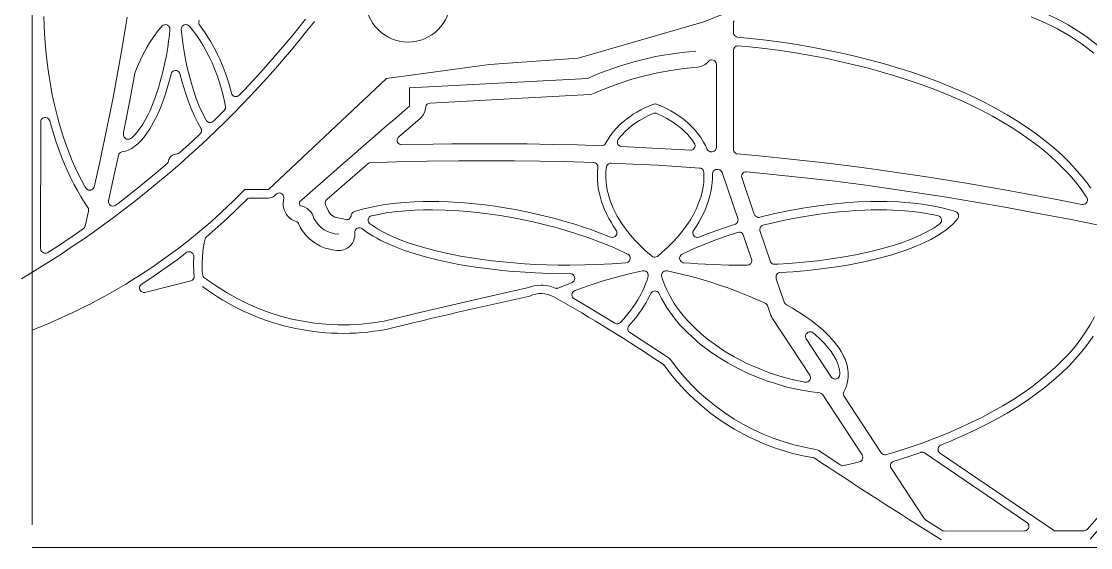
# Model space of a CAD drawing. Header units: inches. Extents: x 36 to 78.3, y 17.3 to 55.9.
# Drawn here: x 35.97 to 63.67, y 17.31 to 30.96 of the extents above; entities that cross this region are included whole.
import ezdxf

# ---------------------------------------------------------------- set-up
doc = ezdxf.new("R2010")
doc.units = ezdxf.units.IN
doc.layers.add('01_ORIGINAL_PLAN', color=7, linetype='Continuous', lineweight=20)
doc.layers.add('02_CONCEPT_CLOSED_AREAS', color=7, linetype='Continuous', lineweight=15)

msp = doc.modelspace()

# ---------------------------------------------------------------- linework, layer by layer
at = {"layer": '01_ORIGINAL_PLAN'}
for p, q in [((36.248, 17.906), (36.248, 55.9)), ((71.442, 17.312), (36.248, 17.312))]:
    msp.add_line(p, q, dxfattribs=at)
for points in [[(53.65, 30.945, -0.14301), (60.243, 31.63, -0.286424), (65.36, 28.431), (66.481, 23.89, -0.272091), (64.9, 18.954), (63.661, 17.533)], [(53.65, 30.945), (50.4, 30.004), (48.095, 29.84), (45.427, 29.473), (42.376, 26.597), (41.758, 26.597, -0.10797), (36.248, 22.954)]]:
    msp.add_lwpolyline(points, format="xyb", dxfattribs=at)
msp.add_lwpolyline([(46.027, 28.759), (46.027, 29.23), (50.643, 29.479)], dxfattribs=at)
msp.add_circle((45.989, 31.521), 1.1, dxfattribs=at)
for centre, radius, start, end in [((22.02, 47.825), 27.364, 300.648, 321.9453), ((54.073, 21.787), 8.422, 94.2501, 114.0352), ((177.596, -125.015), 202.378, 130.55026, 131.62005), ((43.293, 26.24), 0.119, 162.5746, 211.3187), ((43.119, 25.741), 0.443, 13.2811, 80.611), ((44.225, 26.196), 0.761, 207.5896, 267.5639), ((44.306, 28.951), 6.083, 233.183, 280.5392), ((83.889, -134.15), 161.762, 102.40484, 103.75801), ((49.433, 23.211), 0.689, 61.2688, 115.2094), ((27.349, -15.654), 45.391, 56.1832, 60.407), ((57.468, 25.543), 5.979, 215.6658, 260.7622), ((129.159, 128.7), 131.041, 236.3299, 238.04792)]:
    msp.add_arc(centre, radius, start, end, dxfattribs=at)
at = {"layer": '02_CONCEPT_CLOSED_AREAS'}
for points in [[(38.708, 31.066), (38.675, 30.856), (38.572, 30.232), (38.462, 29.61), (38.345, 28.986), (38.252, 28.518), (38.123, 27.894), (37.989, 27.271), (37.851, 26.657), (37.836, 26.629), (37.814, 26.606), (37.787, 26.589), (37.772, 26.584), (37.741, 26.579), (37.709, 26.583), (37.68, 26.595), (37.654, 26.614), (37.635, 26.639), (37.613, 26.676), (37.526, 26.838), (37.443, 27.001), (37.364, 27.17), (37.288, 27.344), (37.216, 27.521), (37.146, 27.704), (37.079, 27.895), (37.017, 28.088), (36.958, 28.285), (36.903, 28.482), (36.852, 28.686), (36.804, 28.894), (36.761, 29.104), (36.721, 29.317), (36.685, 29.532), (36.654, 29.75), (36.626, 29.969), (36.603, 30.191), (36.584, 30.413), (36.569, 30.637), (36.558, 30.862), (36.552, 31.087)], [(62.13, 31.073), (62.481, 30.93), (62.82, 30.764), (63.146, 30.574), (63.459, 30.363), (63.757, 30.131)], [(43.33, 31.014), (42.999, 30.601), (42.591, 30.115), (42.176, 29.644), (41.748, 29.181), (41.614, 29.042), (41.589, 29.023), (41.56, 29.01), (41.528, 29.006), (41.496, 29.01), (41.481, 29.015), (41.467, 29.022), (41.442, 29.042), (41.423, 29.067), (41.411, 29.097), (41.379, 29.225), (41.342, 29.353), (41.274, 29.564), (41.196, 29.773), (41.11, 29.977), (41.054, 30.097), (40.995, 30.214), (40.933, 30.329), (40.869, 30.442), (40.801, 30.551), (40.732, 30.657), (40.66, 30.758), (40.58, 30.866), (40.573, 30.88), (40.564, 30.909), (40.563, 30.925), (40.567, 30.956), (40.578, 30.985)], [(63.688, 26.631), (63.666, 26.651), (63.601, 26.742), (63.449, 26.938), (63.285, 27.129), (63.106, 27.319), (62.916, 27.504), (62.712, 27.686), (62.496, 27.864), (62.267, 28.039), (62.027, 28.208), (61.776, 28.373), (61.512, 28.534), (61.238, 28.69), (60.954, 28.841), (60.659, 28.988), (60.354, 29.128), (60.042, 29.263), (59.715, 29.394), (59.383, 29.518), (59.041, 29.636), (58.693, 29.748), (58.336, 29.854), (57.972, 29.954), (57.601, 30.048), (57.225, 30.135), (56.842, 30.215), (56.454, 30.289), (56.061, 30.356), (55.664, 30.416), (55.265, 30.469), (54.86, 30.515), (54.513, 30.55), (54.497, 30.555), (54.469, 30.57), (54.446, 30.592), (54.43, 30.62), (54.424, 30.635), (54.42, 30.667), (54.42, 30.91), (54.425, 30.943), (54.438, 30.973)], [(63.777, 23.295), (63.673, 23.103), (63.555, 22.913), (63.424, 22.724), (63.279, 22.537), (63.125, 22.357), (62.95, 22.171), (62.765, 21.992), (62.568, 21.816), (62.359, 21.644), (62.14, 21.477), (61.906, 21.312), (61.657, 21.148), (61.4, 20.991), (61.132, 20.838), (60.853, 20.69), (60.566, 20.548), (60.263, 20.408), (59.954, 20.275), (59.638, 20.148), (59.308, 20.025), (58.971, 19.908), (58.627, 19.797), (58.363, 19.72), (58.333, 19.719), (58.303, 19.726), (58.289, 19.732), (58.264, 19.749), (58.244, 19.772), (57.279, 21.245), (57.269, 21.275), (57.267, 21.307), (57.27, 21.323), (57.281, 21.353), (57.316, 21.425), (57.345, 21.498), (57.36, 21.544), (57.379, 21.623), (57.386, 21.665), (57.394, 21.742), (57.395, 21.789), (57.393, 21.865), (57.388, 21.913), (57.375, 21.991), (57.355, 22.073), (57.341, 22.119), (57.312, 22.196), (57.293, 22.241), (57.253, 22.322), (57.209, 22.401), (57.157, 22.482), (57.1, 22.562), (57.037, 22.642), (56.969, 22.721), (56.895, 22.801), (56.816, 22.879), (56.732, 22.957), (56.645, 23.033), (56.501, 23.149), (56.4, 23.224), (56.295, 23.299), (56.185, 23.373), (56.07, 23.447), (55.951, 23.519), (55.793, 23.61), (55.77, 23.627), (55.76, 23.638), (55.744, 23.663), (55.738, 23.676), (55.53, 24.286), (55.526, 24.302), (55.524, 24.333), (55.53, 24.364), (55.544, 24.392), (55.565, 24.416), (55.591, 24.433), (55.621, 24.443), (55.967, 24.467), (56.157, 24.483), (56.344, 24.501), (56.622, 24.531), (56.894, 24.566), (57.159, 24.605), (57.418, 24.649), (57.588, 24.68), (57.916, 24.748), (58.229, 24.824), (58.526, 24.906), (58.806, 24.995), (58.941, 25.043), (59.131, 25.116), (59.254, 25.168), (59.371, 25.221), (59.535, 25.303), (59.639, 25.361), (59.739, 25.421), (59.83, 25.48), (59.919, 25.545), (60.035, 25.64), (60.109, 25.71), (60.175, 25.78), (60.23, 25.847), (60.247, 25.877), (60.252, 25.896), (60.254, 25.918), (60.252, 25.938), (60.243, 25.965), (60.222, 25.994), (60.206, 26.007), (60.187, 26.018), (60.116, 26.041), (59.99, 26.078), (59.86, 26.112), (59.658, 26.157), (59.519, 26.183), (59.306, 26.216), (59.159, 26.235), (59.009, 26.251), (58.857, 26.264), (58.703, 26.275), (58.387, 26.287), (58.225, 26.289), (57.981, 26.287), (57.647, 26.275), (57.308, 26.252), (56.966, 26.22), (56.62, 26.177), (56.272, 26.124), (55.923, 26.062), (55.662, 26.01), (55.488, 25.972), (55.103, 25.879), (55.087, 25.876), (55.055, 25.876), (55.023, 25.886), (54.996, 25.903), (54.974, 25.927), (54.96, 25.956), (54.634, 26.913), (54.632, 26.945), (54.638, 26.976), (54.653, 27.004), (54.663, 27.017), (54.674, 27.028), (54.701, 27.045), (54.731, 27.055), (54.763, 27.056), (55.531, 26.982), (56.338, 26.895), (56.985, 26.819), (57.792, 26.716), (58.438, 26.626), (59.246, 26.507), (59.892, 26.405), (60.7, 26.271), (61.508, 26.129), (62.317, 25.98), (63.125, 25.825), (63.887, 25.673)], [(64.734, 19.099), (63.584, 17.781), (63.556, 17.763), (63.523, 17.753), (63.506, 17.752), (62.767, 17.748), (62.739, 17.751), (62.712, 17.761), (59.761, 19.773), (59.741, 19.796), (59.727, 19.823), (59.721, 19.853), (59.722, 19.883), (59.731, 19.913), (59.747, 19.938), (59.758, 19.95), (59.782, 19.968), (60.041, 20.073), (60.353, 20.207), (60.658, 20.348), (60.954, 20.494), (61.238, 20.645), (61.512, 20.801), (61.776, 20.962), (62.027, 21.128), (62.267, 21.297), (62.499, 21.474), (62.715, 21.652), (62.918, 21.834), (63.107, 22.018), (63.284, 22.206), (63.453, 22.403), (63.602, 22.595), (63.74, 22.793)]]:
    msp.add_lwpolyline(points, dxfattribs=at)
for points in [[(38.62, 28.117), (38.777, 28.902), (38.911, 29.618), (38.917, 29.639), (38.953, 29.731), (39.003, 29.847), (39.055, 29.962), (39.11, 30.075), (39.168, 30.186), (39.229, 30.293), (39.292, 30.398), (39.402, 30.565), (39.517, 30.721), (39.589, 30.81), (39.618, 30.842), (39.645, 30.86), (39.675, 30.87), (39.707, 30.872), (39.738, 30.866), (39.766, 30.851), (39.79, 30.83), (39.799, 30.817), (39.813, 30.788), (39.818, 30.757), (39.803, 30.602), (39.783, 30.441), (39.76, 30.283), (39.725, 30.076), (39.696, 29.923), (39.654, 29.726), (39.619, 29.581), (39.569, 29.394), (39.529, 29.258), (39.473, 29.085), (39.428, 28.959), (39.367, 28.8), (39.303, 28.65), (39.252, 28.543), (39.184, 28.412), (39.113, 28.292), (39.041, 28.183), (38.985, 28.107), (38.913, 28.022), (38.84, 27.949), (38.802, 27.918), (38.774, 27.904), (38.758, 27.901), (38.727, 27.899), (38.711, 27.902), (38.696, 27.906), (38.668, 27.921), (38.656, 27.931), (38.636, 27.955), (38.623, 27.984), (38.619, 27.999), (38.617, 28.035), (38.616, 28.088)], [(40.111, 30.757), (40.116, 30.788), (40.13, 30.817), (40.139, 30.83), (40.163, 30.851), (40.191, 30.866), (40.223, 30.872), (40.255, 30.87), (40.27, 30.866), (40.299, 30.852), (40.322, 30.831), (40.412, 30.721), (40.504, 30.598), (40.594, 30.467), (40.679, 30.329), (40.76, 30.187), (40.838, 30.038), (40.909, 29.886), (40.976, 29.731), (41.052, 29.533), (41.106, 29.372), (41.166, 29.168), (41.216, 28.962), (41.258, 28.748), (41.26, 28.732), (41.256, 28.7), (41.244, 28.669), (41.224, 28.643), (40.945, 28.368), (40.92, 28.349), (40.89, 28.337), (40.859, 28.333), (40.843, 28.334), (40.828, 28.337), (40.799, 28.35), (40.774, 28.369), (40.764, 28.381), (40.746, 28.411), (40.66, 28.579), (40.578, 28.762), (40.501, 28.959), (40.428, 29.171), (40.373, 29.349), (40.323, 29.534), (40.276, 29.726), (40.233, 29.924), (40.195, 30.128), (40.161, 30.336), (40.133, 30.548)], [(54.514, 27.521), (54.498, 27.525), (54.47, 27.541), (54.446, 27.563), (54.43, 27.59), (54.424, 27.606), (54.42, 27.638), (54.42, 30.205), (54.424, 30.235), (54.429, 30.25), (54.435, 30.264), (54.454, 30.288), (54.478, 30.307), (54.491, 30.314), (54.521, 30.323), (54.536, 30.325), (54.834, 30.297), (55.237, 30.251), (55.635, 30.198), (56.028, 30.139), (56.417, 30.072), (56.801, 29.999), (57.179, 29.92), (57.552, 29.833), (57.916, 29.742), (58.275, 29.643), (58.627, 29.538), (58.971, 29.428), (59.308, 29.311), (59.635, 29.189), (59.954, 29.061), (60.263, 28.928), (60.563, 28.789), (60.853, 28.646), (61.132, 28.498), (61.4, 28.345), (61.657, 28.188), (61.903, 28.026), (62.137, 27.861), (62.359, 27.692), (62.568, 27.519), (62.765, 27.343), (62.95, 27.164), (63.125, 26.978), (63.283, 26.794), (63.427, 26.607), (63.555, 26.423), (63.575, 26.391), (63.582, 26.377), (63.591, 26.347), (63.593, 26.317), (63.59, 26.301), (63.58, 26.272), (63.572, 26.259), (63.551, 26.236), (63.539, 26.227), (63.511, 26.214), (63.481, 26.208), (63.45, 26.21), (62.885, 26.32), (62.236, 26.443), (61.587, 26.562), (61.099, 26.648), (60.45, 26.759), (59.962, 26.839), (59.313, 26.942), (58.825, 27.015), (58.176, 27.107), (57.688, 27.173), (57.2, 27.236), (56.713, 27.295), (56.063, 27.369), (55.576, 27.42), (55.088, 27.468)], [(45.815, 27.756), (45.785, 27.763), (45.757, 27.778), (45.735, 27.799), (45.718, 27.825), (45.709, 27.855), (45.708, 27.886), (45.714, 27.916), (45.728, 27.943), (45.749, 27.966), (46.301, 28.441), (46.338, 28.477), (46.364, 28.509), (46.382, 28.535), (46.414, 28.597), (46.434, 28.657), (46.442, 28.697), (46.448, 28.742), (46.458, 28.772), (46.476, 28.798), (46.487, 28.809), (46.5, 28.818), (46.528, 28.832), (46.559, 28.838), (50.697, 29.062), (50.751, 29.073), (50.795, 29.088), (51.13, 29.228), (51.459, 29.35), (51.788, 29.455), (52.12, 29.547), (52.456, 29.624), (52.796, 29.686), (53.133, 29.733), (53.489, 29.768), (53.54, 29.776), (53.598, 29.793), (53.655, 29.82), (53.69, 29.842), (53.722, 29.867), (53.79, 29.934), (53.817, 29.948), (53.847, 29.956), (53.863, 29.956), (53.893, 29.952), (53.922, 29.939), (53.934, 29.93), (53.956, 29.908), (53.971, 29.882), (53.976, 29.867), (53.98, 29.836), (53.98, 27.693), (53.976, 27.663), (53.965, 27.635), (53.957, 27.622), (53.947, 27.61), (53.923, 27.591), (53.896, 27.579), (53.866, 27.573), (53.82, 27.577), (53.804, 27.582), (53.775, 27.597), (53.752, 27.62), (53.742, 27.633), (53.693, 27.74), (53.647, 27.827), (53.573, 27.946), (53.515, 28.028), (53.424, 28.14), (53.354, 28.216), (53.245, 28.32), (53.165, 28.388), (53.08, 28.455), (52.991, 28.517), (52.898, 28.577), (52.801, 28.634), (52.648, 28.714), (52.539, 28.764), (52.424, 28.812), (52.388, 28.819), (52.353, 28.814), (52.286, 28.788), (52.124, 28.715), (52.018, 28.661), (51.918, 28.605), (51.822, 28.547), (51.732, 28.485), (51.645, 28.421), (51.565, 28.356), (51.488, 28.288), (51.379, 28.178), (51.313, 28.102), (51.225, 27.988), (51.17, 27.906), (51.096, 27.782), (51.085, 27.769), (51.059, 27.749), (51.044, 27.742), (51.012, 27.734), (50.375, 27.753), (49.725, 27.768), (49.075, 27.778), (48.426, 27.783), (47.776, 27.782), (47.126, 27.778), (46.639, 27.771)], [(38.401, 26.183), (38.372, 26.172), (38.342, 26.168), (38.312, 26.172), (38.297, 26.177), (38.27, 26.192), (38.248, 26.213), (38.232, 26.24), (38.224, 26.269), (38.223, 26.3), (38.384, 27.019), (38.485, 27.482), (38.496, 27.512), (38.515, 27.538), (38.539, 27.559), (38.554, 27.566), (38.569, 27.572), (38.627, 27.583), (38.674, 27.596), (38.749, 27.625), (38.827, 27.665), (38.871, 27.693), (38.917, 27.727), (38.988, 27.786), (39.074, 27.872), (39.139, 27.947), (39.221, 28.055), (39.3, 28.175), (39.395, 28.34), (39.485, 28.521), (39.571, 28.717), (39.65, 28.925), (39.711, 29.103), (39.767, 29.287), (39.807, 29.43), (39.848, 29.592), (39.86, 29.622), (39.879, 29.647), (39.89, 29.658), (39.904, 29.667), (39.933, 29.68), (39.965, 29.684), (39.996, 29.68), (40.011, 29.674), (40.026, 29.667), (40.051, 29.647), (40.07, 29.622), (40.077, 29.607), (40.135, 29.383), (40.176, 29.241), (40.219, 29.103), (40.279, 28.926), (40.359, 28.716), (40.444, 28.521), (40.534, 28.341), (40.628, 28.175), (40.634, 28.16), (40.638, 28.127), (40.634, 28.095), (40.628, 28.08), (40.621, 28.065), (40.601, 28.04), (40.403, 27.853), (40.066, 27.55), (40.039, 27.532), (40.024, 27.526), (40.008, 27.522), (39.961, 27.516), (39.933, 27.509), (39.906, 27.499), (39.881, 27.485), (39.858, 27.468), (39.837, 27.448), (39.819, 27.425), (39.804, 27.401), (39.793, 27.374), (39.775, 27.309), (39.756, 27.281), (39.457, 27.022), (38.967, 26.622), (38.473, 26.236)], [(51.512, 27.714), (51.483, 27.723), (51.456, 27.739), (51.445, 27.75), (51.427, 27.775), (51.416, 27.803), (51.413, 27.818), (51.413, 27.834), (51.417, 27.864), (51.429, 27.893), (51.482, 27.962), (51.541, 28.028), (51.603, 28.093), (51.706, 28.187), (51.782, 28.249), (51.899, 28.334), (51.984, 28.389), (52.121, 28.467), (52.219, 28.517), (52.337, 28.571), (52.353, 28.576), (52.385, 28.58), (52.416, 28.576), (52.451, 28.563), (52.599, 28.493), (52.695, 28.441), (52.783, 28.39), (52.868, 28.335), (52.948, 28.278), (53.025, 28.219), (53.096, 28.158), (53.164, 28.095), (53.226, 28.03), (53.285, 27.964), (53.341, 27.893), (53.406, 27.799), (53.42, 27.771), (53.426, 27.74), (53.426, 27.725), (53.419, 27.694), (53.405, 27.666), (53.396, 27.654), (53.372, 27.633), (53.359, 27.625), (53.329, 27.616), (53.314, 27.614), (52.487, 27.664)], [(36.469, 28.363), (36.472, 28.378), (36.484, 28.407), (36.503, 28.432), (36.527, 28.451), (36.556, 28.463), (36.587, 28.468), (36.603, 28.467), (36.633, 28.459), (36.66, 28.443), (36.683, 28.421), (36.691, 28.408), (36.703, 28.379), (36.747, 28.222), (36.807, 28.022), (36.871, 27.823), (36.939, 27.631), (37.01, 27.443), (37.086, 27.256), (37.164, 27.079), (37.245, 26.905), (37.332, 26.733), (37.42, 26.571), (37.511, 26.413), (37.606, 26.261), (37.692, 26.131), (37.707, 26.102), (37.712, 26.07), (37.709, 26.038), (37.618, 25.649), (37.614, 25.635), (37.601, 25.609), (37.582, 25.588), (37.451, 25.494), (36.927, 25.141), (36.652, 24.965), (36.623, 24.951), (36.592, 24.946), (36.56, 24.949), (36.545, 24.954), (36.53, 24.961), (36.504, 24.98), (36.494, 24.991), (36.477, 25.019), (36.469, 25.05), (36.468, 25.066)], [(44.512, 25.907), (44.501, 25.877), (44.481, 25.851), (44.47, 25.841), (44.442, 25.824), (44.411, 25.816), (44.395, 25.815), (44.364, 25.819), (44.308, 25.839), (44.268, 25.848), (44.173, 25.86), (44.129, 25.869), (44.088, 25.884), (44.049, 25.904), (44.013, 25.93), (43.98, 25.959), (43.951, 25.993), (43.932, 26.023), (43.887, 26.13), (43.852, 26.198), (43.847, 26.212), (43.841, 26.242), (43.844, 26.272), (43.848, 26.287), (43.862, 26.314), (43.882, 26.337), (44.873, 27.207), (44.952, 27.274), (44.981, 27.288), (44.997, 27.292), (45.676, 27.312), (46.484, 27.329), (47.292, 27.339), (47.939, 27.343), (48.747, 27.341), (49.393, 27.334), (50.04, 27.321), (50.791, 27.3), (50.806, 27.299), (50.835, 27.29), (50.861, 27.274), (50.883, 27.252), (50.891, 27.239), (50.903, 27.211), (50.907, 27.18), (50.896, 27.063), (50.893, 26.924), (50.896, 26.827), (50.905, 26.731), (50.918, 26.631), (50.946, 26.487), (50.972, 26.387), (51.001, 26.288), (51.035, 26.191), (51.073, 26.094), (51.14, 25.947), (51.192, 25.847), (51.247, 25.749), (51.306, 25.652), (51.387, 25.529), (51.398, 25.501), (51.401, 25.47), (51.396, 25.44), (51.383, 25.412), (51.364, 25.388), (51.352, 25.378), (51.339, 25.369), (51.311, 25.358), (51.28, 25.354), (51.265, 25.355), (51.235, 25.363), (50.966, 25.469), (50.723, 25.558), (50.557, 25.615), (50.309, 25.696), (50.056, 25.772), (49.8, 25.844), (49.542, 25.91), (49.282, 25.971), (49.022, 26.028), (48.76, 26.079), (48.499, 26.124), (48.237, 26.164), (47.977, 26.199), (47.718, 26.229), (47.461, 26.252), (47.29, 26.265), (47.038, 26.279), (46.789, 26.287), (46.544, 26.289), (46.382, 26.287), (46.144, 26.279), (45.912, 26.264), (45.685, 26.244), (45.536, 26.226), (45.391, 26.206), (45.251, 26.183), (45.044, 26.143), (44.843, 26.095), (44.652, 26.041), (44.582, 26.018), (44.563, 26.007), (44.547, 25.994), (44.533, 25.977), (44.523, 25.959), (44.517, 25.938)], [(51.133, 27.197), (51.139, 27.212), (51.155, 27.239), (51.178, 27.261), (51.206, 27.276), (51.222, 27.28), (51.253, 27.283), (51.817, 27.259), (52.462, 27.225), (52.947, 27.196), (53.542, 27.155), (53.573, 27.149), (53.588, 27.143), (53.614, 27.125), (53.634, 27.101), (53.648, 27.073), (53.653, 27.042), (53.656, 26.966), (53.655, 26.884), (53.65, 26.798), (53.64, 26.712), (53.618, 26.578), (53.597, 26.49), (53.573, 26.403), (53.527, 26.267), (53.492, 26.177), (53.453, 26.089), (53.384, 25.953), (53.305, 25.815), (53.247, 25.724), (53.187, 25.635), (53.085, 25.5), (52.973, 25.365), (52.851, 25.232), (52.72, 25.099), (52.577, 24.969), (52.449, 24.86), (52.421, 24.848), (52.392, 24.842), (52.362, 24.844), (52.334, 24.853), (52.32, 24.86), (52.242, 24.925), (52.143, 25.012), (52.051, 25.098), (51.962, 25.186), (51.877, 25.275), (51.797, 25.364), (51.721, 25.453), (51.65, 25.543), (51.584, 25.634), (51.522, 25.724), (51.464, 25.815), (51.411, 25.906), (51.338, 26.044), (51.296, 26.134), (51.258, 26.224), (51.226, 26.312), (51.197, 26.401), (51.172, 26.49), (51.151, 26.578), (51.129, 26.712), (51.119, 26.798), (51.114, 26.884), (51.113, 26.966), (51.116, 27.05), (51.124, 27.135)], [(53.519, 25.358), (53.489, 25.354), (53.458, 25.358), (53.43, 25.369), (53.405, 25.388), (53.386, 25.412), (53.373, 25.44), (53.369, 25.47), (53.371, 25.501), (53.376, 25.515), (53.39, 25.543), (53.462, 25.651), (53.522, 25.749), (53.604, 25.897), (53.652, 25.995), (53.695, 26.092), (53.734, 26.191), (53.768, 26.288), (53.811, 26.438), (53.833, 26.536), (53.851, 26.633), (53.869, 26.78), (53.875, 26.876), (53.876, 27.013), (53.883, 27.043), (53.898, 27.07), (53.907, 27.082), (53.931, 27.102), (53.945, 27.109), (53.959, 27.115), (53.989, 27.12), (54.021, 27.119), (54.051, 27.112), (54.066, 27.106), (54.091, 27.089), (54.112, 27.066), (54.125, 27.038), (54.532, 25.847), (54.538, 25.816), (54.536, 25.784), (54.532, 25.769), (54.517, 25.741), (54.507, 25.728), (54.483, 25.708), (54.469, 25.7), (54.211, 25.615), (53.966, 25.529), (53.725, 25.439)], [(40.727, 24.292), (40.701, 24.311), (40.691, 24.324), (40.675, 24.352), (40.67, 24.368), (40.657, 24.475), (40.651, 24.672), (40.658, 24.869), (40.679, 25.066), (40.712, 25.254), (40.727, 25.315), (40.737, 25.342), (40.754, 25.366), (41.305, 25.849), (41.812, 26.343), (41.837, 26.361), (41.866, 26.373), (41.896, 26.377), (42.376, 26.377), (42.417, 26.381), (42.457, 26.392), (42.494, 26.411), (42.527, 26.437), (42.569, 26.476), (42.595, 26.495), (42.625, 26.506), (42.657, 26.508), (42.688, 26.503), (42.703, 26.496), (42.73, 26.479), (42.751, 26.455), (42.765, 26.426), (42.771, 26.394), (42.77, 26.378), (42.757, 26.301), (42.754, 26.244), (42.756, 26.187), (42.765, 26.131), (42.787, 26.053), (42.811, 26), (42.836, 25.954), (42.872, 25.905), (42.916, 25.861), (42.965, 25.824), (43.02, 25.795), (43.093, 25.768), (43.106, 25.761), (43.129, 25.741), (43.147, 25.717), (43.172, 25.659), (43.191, 25.624), (43.244, 25.538), (43.276, 25.493), (43.338, 25.415), (43.366, 25.385), (43.447, 25.307), (43.478, 25.281), (43.58, 25.206), (43.615, 25.185), (43.701, 25.137), (43.75, 25.114), (43.842, 25.078), (43.881, 25.066), (43.992, 25.038), (44.032, 25.03), (44.147, 25.017), (44.199, 25.015), (44.259, 25.02), (44.319, 25.035), (44.359, 25.049), (44.413, 25.078), (44.463, 25.114), (44.507, 25.157), (44.545, 25.207), (44.574, 25.26), (44.596, 25.319), (44.605, 25.359), (44.612, 25.42), (44.61, 25.492), (44.611, 25.508), (44.621, 25.537), (44.628, 25.551), (44.648, 25.575), (44.673, 25.593), (44.703, 25.604), (44.734, 25.607), (44.749, 25.605), (44.779, 25.596), (44.793, 25.589), (44.893, 25.513), (44.983, 25.451), (45.08, 25.39), (45.181, 25.332), (45.287, 25.276), (45.399, 25.221), (45.515, 25.168), (45.636, 25.117), (45.764, 25.067), (45.895, 25.019), (46.031, 24.972), (46.171, 24.928), (46.465, 24.844), (46.773, 24.767), (47.098, 24.696), (47.349, 24.649), (47.521, 24.62), (47.785, 24.579), (47.964, 24.554), (48.238, 24.521), (48.423, 24.501), (48.706, 24.475), (48.897, 24.46), (49.284, 24.437), (49.677, 24.422), (50.202, 24.415), (50.218, 24.412), (50.247, 24.4), (50.26, 24.391), (50.283, 24.368), (50.291, 24.355), (50.303, 24.325), (50.307, 24.294), (50.302, 24.263), (50.289, 24.234), (50.27, 24.209), (50.244, 24.19), (49.877, 24.044), (49.847, 24.036), (49.832, 24.035), (49.801, 24.039), (49.671, 24.089), (49.487, 24.118), (49.435, 24.119), (49.249, 24.102), (49.075, 24.046), (48.158, 23.841), (47.227, 23.628), (46.296, 23.409), (45.37, 23.185), (45.072, 23.138), (44.775, 23.106), (44.472, 23.09), (44.169, 23.089), (43.862, 23.104), (43.568, 23.134), (43.27, 23.18), (42.976, 23.24), (42.685, 23.316), (42.392, 23.409), (42.11, 23.514), (41.838, 23.632), (41.562, 23.769), (41.297, 23.918), (41.039, 24.082), (40.787, 24.26), (40.769, 24.272)], [(44.992, 25.715), (44.972, 25.741), (44.964, 25.755), (44.956, 25.786), (44.956, 25.818), (44.965, 25.849), (44.982, 25.877), (45.005, 25.899), (45.034, 25.914), (45.09, 25.927), (45.22, 25.954), (45.425, 25.989), (45.637, 26.017), (45.928, 26.045), (46.154, 26.059), (46.387, 26.067), (46.624, 26.069), (46.947, 26.062), (47.194, 26.05), (47.526, 26.026), (47.78, 26.001), (48.12, 25.959), (48.377, 25.921), (48.719, 25.862), (48.977, 25.812), (49.234, 25.757), (49.573, 25.675), (49.826, 25.609), (50.077, 25.537), (50.325, 25.46), (50.649, 25.351), (50.966, 25.234), (51.274, 25.108), (51.572, 24.976), (51.677, 24.925), (51.691, 24.918), (51.714, 24.897), (51.732, 24.872), (51.742, 24.842), (51.745, 24.827), (51.743, 24.796), (51.739, 24.78), (51.726, 24.752), (51.706, 24.728), (51.68, 24.711), (51.666, 24.704), (51.635, 24.698), (51.273, 24.671), (50.873, 24.65), (50.573, 24.641), (50.176, 24.636), (49.88, 24.638), (49.586, 24.645), (49.295, 24.657), (49.008, 24.673), (48.725, 24.694), (48.446, 24.72), (48.173, 24.75), (47.905, 24.784), (47.644, 24.823), (47.389, 24.865), (47.142, 24.912), (46.98, 24.946), (46.747, 24.999), (46.522, 25.056), (46.306, 25.117), (46.166, 25.16), (45.969, 25.226), (45.781, 25.296), (45.604, 25.369), (45.491, 25.42), (45.337, 25.498), (45.194, 25.579), (45.064, 25.662)], [(55.105, 25.534), (55.102, 25.564), (55.108, 25.594), (55.113, 25.609), (55.129, 25.634), (55.14, 25.645), (55.151, 25.655), (55.178, 25.67), (55.45, 25.737), (55.707, 25.794), (55.963, 25.846), (56.221, 25.893), (56.478, 25.934), (56.649, 25.959), (56.905, 25.991), (57.158, 26.018), (57.409, 26.039), (57.576, 26.05), (57.822, 26.062), (57.985, 26.067), (58.224, 26.069), (58.382, 26.067), (58.538, 26.062), (58.765, 26.05), (59.062, 26.025), (59.274, 25.999), (59.414, 25.978), (59.614, 25.941), (59.735, 25.914), (59.764, 25.899), (59.787, 25.877), (59.804, 25.849), (59.813, 25.818), (59.814, 25.802), (59.81, 25.77), (59.797, 25.741), (59.778, 25.715), (59.745, 25.69), (59.622, 25.607), (59.529, 25.551), (59.432, 25.498), (59.278, 25.42), (59.167, 25.37), (59.05, 25.321), (58.928, 25.273), (58.802, 25.226), (58.534, 25.138), (58.248, 25.056), (57.946, 24.981), (57.628, 24.912), (57.297, 24.851), (56.952, 24.797), (56.596, 24.75), (56.231, 24.711), (55.857, 24.68), (55.571, 24.662), (55.48, 24.658), (55.449, 24.664), (55.435, 24.67), (55.409, 24.688), (55.398, 24.699), (55.381, 24.724)], [(53.119, 24.7), (53.104, 24.704), (53.076, 24.719), (53.053, 24.74), (53.036, 24.766), (53.026, 24.796), (53.024, 24.827), (53.027, 24.842), (53.037, 24.872), (53.055, 24.897), (53.066, 24.908), (53.092, 24.925), (53.271, 25.01), (53.421, 25.076), (53.572, 25.141), (53.804, 25.234), (53.961, 25.293), (54.201, 25.379), (54.526, 25.486), (54.562, 25.493), (54.592, 25.49), (54.621, 25.48), (54.647, 25.463), (54.667, 25.439), (54.675, 25.426), (54.891, 24.795), (54.897, 24.764), (54.897, 24.747), (54.89, 24.716), (54.875, 24.687), (54.865, 24.675), (54.853, 24.663), (54.826, 24.647), (54.81, 24.641), (54.778, 24.637), (54.495, 24.636), (54.296, 24.639), (53.896, 24.65), (53.495, 24.671), (53.295, 24.685)], [(39.164, 23.927), (39.133, 23.927), (39.103, 23.935), (39.089, 23.942), (39.076, 23.95), (39.054, 23.972), (39.039, 23.999), (39.034, 24.013), (39.029, 24.044), (39.033, 24.074), (39.044, 24.103), (39.052, 24.116), (39.073, 24.139), (39.326, 24.297), (40.006, 24.774), (40.257, 24.969), (40.286, 24.981), (40.302, 24.984), (40.318, 24.985), (40.349, 24.981), (40.379, 24.968), (40.404, 24.948), (40.414, 24.936), (40.429, 24.908), (40.437, 24.877), (40.431, 24.663), (40.438, 24.458), (40.449, 24.344), (40.447, 24.329), (40.439, 24.299), (40.423, 24.272), (40.4, 24.251), (40.373, 24.236), (40.358, 24.231)], [(50.28, 23.772), (50.268, 23.783), (50.249, 23.808), (50.237, 23.838), (50.233, 23.869), (50.238, 23.901), (50.251, 23.93), (50.271, 23.954), (50.283, 23.965), (50.312, 23.979), (50.387, 24.007), (50.709, 24.12), (51.046, 24.227), (51.393, 24.326), (51.752, 24.418), (52.067, 24.49), (52.082, 24.493), (52.113, 24.491), (52.143, 24.482), (52.156, 24.475), (52.18, 24.455), (52.198, 24.43), (52.204, 24.415), (52.211, 24.385), (52.211, 24.354), (52.18, 24.25), (52.145, 24.153), (52.106, 24.059), (52.064, 23.965), (52.017, 23.872), (51.94, 23.735), (51.883, 23.644), (51.822, 23.554), (51.757, 23.465), (51.687, 23.375), (51.579, 23.246), (51.494, 23.153), (51.469, 23.133), (51.438, 23.12), (51.422, 23.117), (51.389, 23.118), (51.373, 23.121), (51.343, 23.135), (50.602, 23.584)], [(52.559, 24.354), (52.558, 24.385), (52.565, 24.415), (52.571, 24.43), (52.589, 24.455), (52.613, 24.475), (52.627, 24.482), (52.656, 24.491), (52.672, 24.493), (52.702, 24.49), (52.925, 24.44), (53.287, 24.35), (53.55, 24.278), (53.808, 24.201), (54.059, 24.12), (54.303, 24.036), (54.54, 23.948), (54.841, 23.827), (55.06, 23.732), (55.259, 23.638), (55.283, 23.617), (55.301, 23.591), (55.392, 23.329), (55.402, 23.303), (55.416, 23.279), (56.396, 21.786), (56.409, 21.758), (56.415, 21.728), (56.413, 21.697), (56.409, 21.682), (56.395, 21.654), (56.375, 21.63), (56.349, 21.613), (56.32, 21.603), (56.304, 21.601), (56.273, 21.602), (56.147, 21.627), (55.944, 21.673), (55.811, 21.707), (55.679, 21.744), (55.482, 21.805), (55.354, 21.848), (55.227, 21.895), (55.1, 21.945), (54.914, 22.024), (54.734, 22.107), (54.558, 22.197), (54.442, 22.26), (54.274, 22.358), (54.112, 22.46), (53.955, 22.567), (53.804, 22.678), (53.706, 22.755), (53.568, 22.872), (53.435, 22.993), (53.349, 23.077), (53.23, 23.202), (53.153, 23.289), (53.047, 23.419), (52.948, 23.552), (52.886, 23.644), (52.803, 23.779), (52.751, 23.874), (52.683, 24.012), (52.642, 24.108), (52.59, 24.248)], [(51.726, 22.895), (51.704, 22.918), (51.696, 22.932), (51.685, 22.962), (51.683, 22.994), (51.685, 23.01), (51.689, 23.026), (51.704, 23.054), (51.821, 23.19), (51.896, 23.283), (51.968, 23.379), (52.035, 23.475), (52.098, 23.573), (52.157, 23.671), (52.212, 23.771), (52.276, 23.899), (52.293, 23.926), (52.317, 23.947), (52.331, 23.955), (52.361, 23.966), (52.393, 23.968), (52.408, 23.966), (52.439, 23.955), (52.465, 23.937), (52.486, 23.913), (52.556, 23.772), (52.612, 23.67), (52.701, 23.525), (52.768, 23.426), (52.837, 23.331), (52.91, 23.237), (53.025, 23.101), (53.108, 23.009), (53.237, 22.878), (53.329, 22.791), (53.469, 22.666), (53.569, 22.583), (53.721, 22.465), (53.828, 22.387), (53.99, 22.277), (54.103, 22.204), (54.275, 22.102), (54.395, 22.035), (54.575, 21.941), (54.699, 21.88), (54.826, 21.822), (55.017, 21.741), (55.148, 21.69), (55.28, 21.641), (55.48, 21.574), (55.616, 21.533), (55.754, 21.494), (55.893, 21.459), (56.101, 21.412), (56.243, 21.384), (56.455, 21.349), (56.662, 21.322), (56.69, 21.311), (56.715, 21.294), (56.734, 21.271), (57.754, 19.717), (57.767, 19.69), (57.773, 19.66), (57.771, 19.63), (57.768, 19.615), (57.755, 19.588), (57.736, 19.564), (57.724, 19.554), (57.711, 19.546), (57.683, 19.535), (57.55, 19.502), (57.281, 19.44), (57.249, 19.437), (57.217, 19.442), (57.188, 19.456), (56.628, 19.827), (56.59, 19.846), (56.549, 19.858), (56.259, 19.913), (55.988, 19.978), (55.71, 20.06), (55.448, 20.151), (55.186, 20.256), (54.93, 20.374), (54.68, 20.504), (54.437, 20.647), (54.197, 20.804), (53.969, 20.97), (53.753, 21.143), (53.542, 21.33), (53.34, 21.528), (53.147, 21.737), (52.964, 21.955), (52.786, 22.19), (52.751, 22.226), (52.032, 22.7)], [(56.308, 22.722), (56.295, 22.75), (56.291, 22.765), (56.289, 22.795), (56.295, 22.826), (56.308, 22.854), (56.318, 22.866), (56.329, 22.877), (56.354, 22.895), (56.383, 22.905), (56.399, 22.907), (56.43, 22.906), (56.459, 22.896), (56.485, 22.88), (56.544, 22.83), (56.665, 22.72), (56.773, 22.611), (56.868, 22.502), (56.951, 22.394), (57.021, 22.287), (57.078, 22.182), (57.107, 22.117), (57.132, 22.05), (57.151, 21.983), (57.165, 21.918), (57.173, 21.854), (57.175, 21.804), (57.172, 21.773), (57.167, 21.758), (57.152, 21.731), (57.131, 21.709), (57.118, 21.7), (57.09, 21.687), (57.06, 21.682), (57.045, 21.683), (57.029, 21.685), (57, 21.695), (56.975, 21.713), (56.964, 21.724)], [(59.891, 17.735), (59.859, 17.744), (59.844, 17.752), (59.399, 18.031), (59.385, 18.042), (59.363, 18.067), (58.507, 19.371), (58.493, 19.4), (58.488, 19.431), (58.488, 19.447), (58.49, 19.463), (58.501, 19.493), (58.52, 19.519), (58.531, 19.529), (58.558, 19.546), (58.573, 19.552), (58.694, 19.588), (59.041, 19.699), (59.273, 19.78), (59.288, 19.784), (59.32, 19.786), (59.336, 19.784), (59.366, 19.774), (62.024, 17.963), (62.036, 17.953), (62.057, 17.929), (62.071, 17.9), (62.076, 17.868), (62.073, 17.837), (62.068, 17.821), (62.062, 17.807), (62.043, 17.781), (62.031, 17.77), (62.004, 17.754), (61.989, 17.748), (61.957, 17.744)]]:
    msp.add_lwpolyline(points, close=True, dxfattribs=at)

doc.saveas('drawing.dxf')
